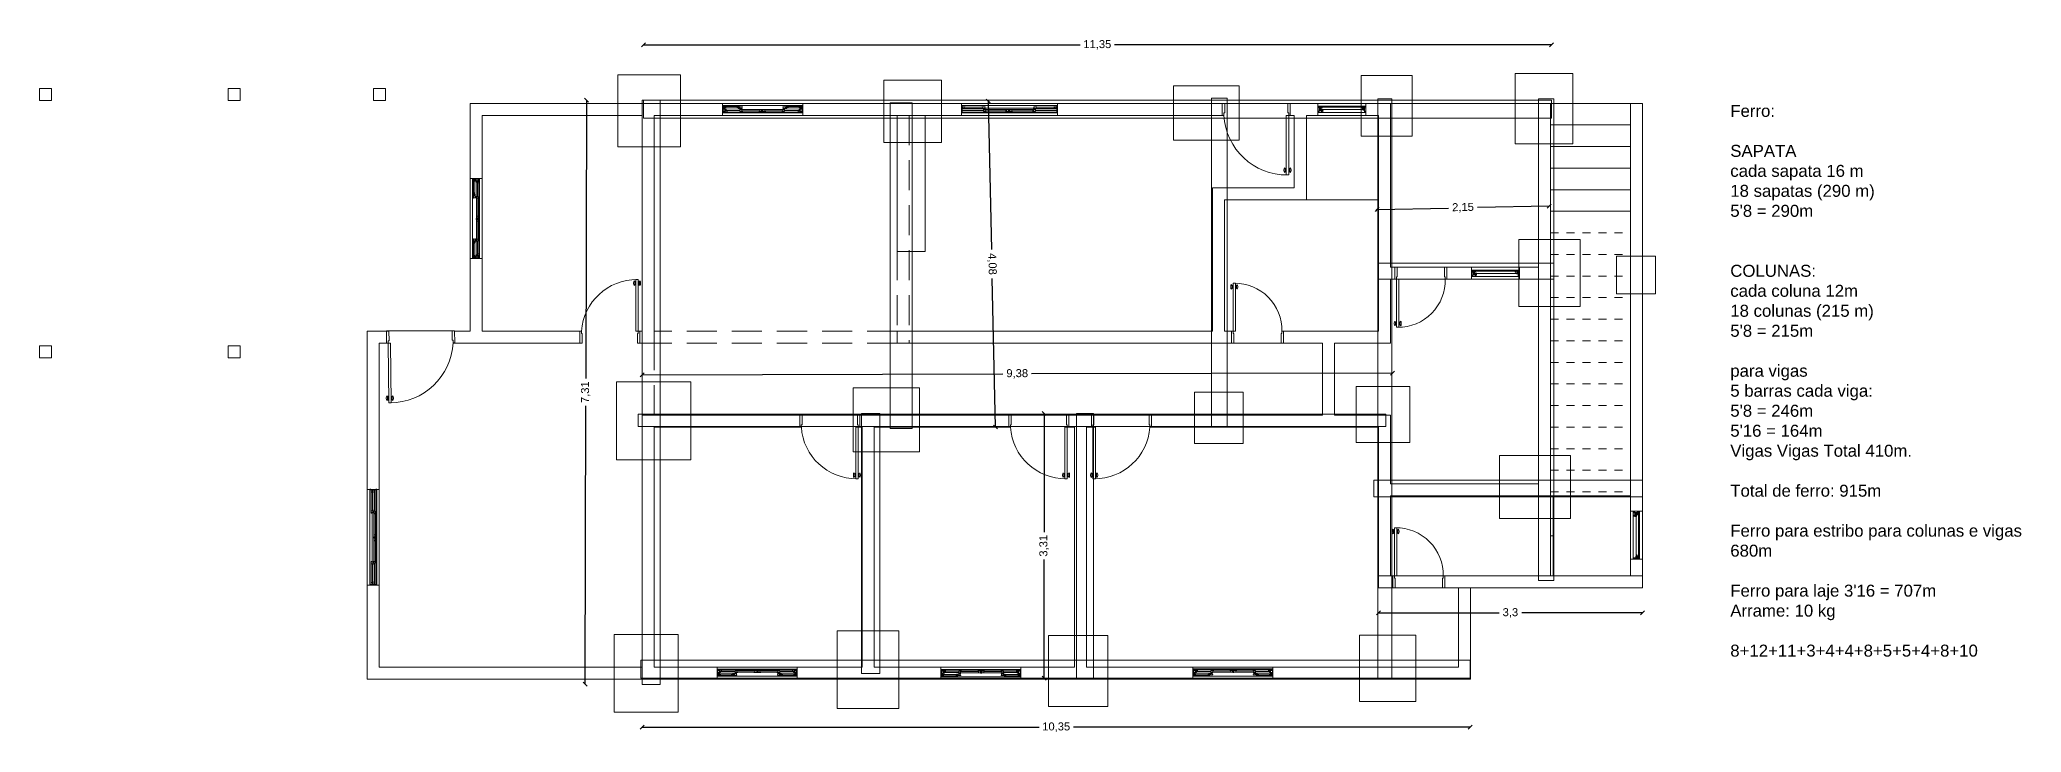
# Model space of a CAD drawing. Header units: metres. Extents: x 1628 to 1845, y 824 to 931.
# Drawn here: x 1753.86 to 1778.62, y 878.54 to 887.21 of the extents above; entities that cross this region are included whole.
import ezdxf

# ---------------------------------------------------------------- set-up
doc = ezdxf.new("R2010")
doc.units = ezdxf.units.M
doc.header["$LTSCALE"] = 0.15
doc.linetypes.add('HIDDEN', pattern=[0.375, 0.25, -0.125])
doc.layers.get('0').update_dxf_attribs({"lineweight": 0, "plot": 0})
doc.layers.get('Defpoints').update_dxf_attribs({"lineweight": 0})
for name, color, linetype, lineweight in [('Alvenaria', 170, 'Continuous', 0), ('Caixilho', 120, 'Continuous', 0), ('esquadrias', 2, 'Continuous', 0), ('Humanização', 108, 'Continuous', 0)]:
    doc.layers.add(name, color=color, linetype=linetype, lineweight=lineweight)
doc.styles.add('Lunardi', font='arial.ttf', dxfattribs={"height": 0.15})
doc.styles.get("Standard").update_dxf_attribs({"font": 'arial.ttf'})
doc.dimstyles.new('Lunardi', dxfattribs={"dimtxt": 0.1, "dimasz": 0.05, "dimexe": 0, "dimexo": 0.05, "dimgap": 0.05, "dimtad": 0, "dimzin": 9, "dimtxsty": 'Standard', "dimblk": 'OBLIQUE', "dimcen": 0, "dimse1": 1, "dimse2": 1, "dimclrd": 1, "dimclre": 1, "dimclrt": 1, "dimadec": 0, "dimazin": 0, "dimtfac": 1, "dimtmove": 1, "dimatfit": 2, "dimldrblk": 'OBLIQUE', "dimfxl": 1, "dimarcsym": 0})

# ---------------------------------------------------------------- blocks, each defined once
blk = doc.blocks.new('porta060a')
at = {"layer": 'Caixilho'}
for p, q in [((0.15, 0.63), (0.12, 0.63)), ((0.12, 0.63), (0.12, 0.63)), ((0.12, 0.63), (0.12, 0.62))]:
    blk.add_line(p, q, dxfattribs=at)
for points in [[(0.12, 0.62), (0, 0.62), (0, 0.65), (0.15, 0.65), (0.15, 0.63)], [(0.12, 0.03), (0, 0.03), (0, 0), (0.15, 0), (0.15, 0.02)], [(0.12, 0.03), (0.12, 0.02), (0.15, 0.02)]]:
    blk.add_lwpolyline(points, dxfattribs=at)
for points in [[(0.15, 0.02), (0.15, 0.05), (0.75, 0.05), (0.75, 0.02)], [(0.679, 0.05), (0.729, 0.05), (0.729, 0.055), (0.679, 0.055)], [(0.679, 0.02), (0.729, 0.02), (0.729, 0.015), (0.679, 0.015)], [(0.71, 0.055), (0.698, 0.055), (0.698, 0.063), (0.71, 0.063)], [(0.71, 0.015), (0.698, 0.015), (0.698, 0.007), (0.71, 0.007)]]:
    blk.add_lwpolyline(points, close=True, dxfattribs=at)
blk.add_arc((0.162, 0.042), 0.588, 359.2687, 91.2108, dxfattribs=at)
blk.add_ellipse((0.704, 0.071), major_axis=(-0.0297, 0), ratio=0.275862, dxfattribs=at)
at = {"layer": 'Caixilho', "extrusion": (0, 0, -1)}
blk.add_ellipse((0.704, -0.001), major_axis=(-0.0297, 0), ratio=0.275862, dxfattribs=at)
blk = doc.blocks.new('porta070a')
at = {"layer": 'Caixilho'}
for p, q in [((0.15, 0.73), (0.12, 0.73)), ((0.12, 0.73), (0.12, 0.73)), ((0.12, 0.73), (0.12, 0.72))]:
    blk.add_line(p, q, dxfattribs=at)
for points in [[(0.12, 0.72), (0, 0.72), (0, 0.75), (0.15, 0.75), (0.15, 0.73)], [(0.12, 0.03), (0, 0.03), (0, 0), (0.15, 0), (0.15, 0.02)], [(0.12, 0.03), (0.12, 0.02), (0.15, 0.02)]]:
    blk.add_lwpolyline(points, dxfattribs=at)
for points in [[(0.15, 0.02), (0.15, 0.05), (0.795, 0.05), (0.795, 0.02)], [(0.726, 0.05), (0.776, 0.05), (0.776, 0.055), (0.726, 0.055)], [(0.726, 0.02), (0.776, 0.02), (0.776, 0.015), (0.726, 0.015)], [(0.757, 0.055), (0.745, 0.055), (0.745, 0.063), (0.757, 0.063)], [(0.757, 0.015), (0.745, 0.015), (0.745, 0.007), (0.757, 0.007)]]:
    blk.add_lwpolyline(points, close=True, dxfattribs=at)
blk.add_arc((0.106, 0.042), 0.689, 359.3762, 86.3751, dxfattribs=at)
blk.add_ellipse((0.751, 0.071), major_axis=(-0.0297, 0), ratio=0.275862, dxfattribs=at)
at = {"layer": 'Caixilho', "extrusion": (0, 0, -1)}
blk.add_ellipse((0.751, -0.001), major_axis=(-0.0297, 0), ratio=0.275862, dxfattribs=at)
blk = doc.blocks.new('JCB4F_CS100')
for p, q in [((0, 90), (1000, 90)), ((1000, 0), (0, 0)), ((7, 82), (29, 82)), ((29, 82), (7, 82)), ((7, 69), (28, 69)), ((46, 62), (225, 62)), ((46, 56), (225, 56)), ((46, 13), (178, 13)), ((57, 82), (943, 82)), ((247, 67), (472, 67)), ((247, 50), (472, 50)), ((783, 62), (954, 62)), ((783, 56), (954, 56)), ((954, 13), (822, 13)), ((971, 82), (993, 82)), ((993, 69), (972, 69))]:
    blk.add_line(p, q)
for points in [[(7, 36), (17, 36), (17, 37), (7, 37), (7, 82), (20, 82), (20, 84), (7, 84), (7, 84), (6, 84), (1, 84), (1, 89), (6, 89), (7, 88), (7, 89), (7, 90), (0, 90), (0, 77), (1, 77), (1, 82), (6, 82), (6, 8), (1, 8), (1, 13), (0, 13), (0, 0), (7, 0), (7, 1), (7, 2), (6, 1), (1, 1), (1, 6), (6, 6), (7, 6), (7, 6), (7, 17), (17, 17), (17, 18), (7, 18)], [(993, 36), (983, 36), (983, 37), (993, 37), (993, 82), (980, 82), (980, 84), (993, 84), (993, 84), (994, 84), (999, 84), (999, 89), (994, 89), (993, 88), (993, 89), (993, 90), (1000, 90), (1000, 77), (999, 77), (999, 82), (994, 82), (994, 8), (999, 8), (999, 13), (1000, 13), (1000, 0), (993, 0), (993, 1), (993, 2), (994, 1), (999, 1), (999, 6), (994, 6), (993, 6), (993, 6), (993, 17), (983, 17), (983, 18), (993, 18)]]:
    blk.add_lwpolyline(points, close=True)
for points in [[(7, 45), (43, 45, 0.357337), (45, 47, 0.099331), (45, 67, 0.357337), (43, 69), (33, 69)], [(35, 69), (33, 69), (33, 85), (35, 85), (35, 84, 0.453094), (37, 83), (54, 85, -0.453094), (57, 82), (57, 72, -0.453094), (54, 69), (37, 71, 0.453094), (35, 70), (35, 69)], [(965, 69), (967, 69), (967, 85), (965, 85), (965, 84, -0.453094), (963, 83), (946, 85, 0.453094), (943, 82), (943, 72, 0.453094), (946, 69), (963, 71, -0.453094), (965, 70), (965, 69)], [(993, 45), (957, 45, -0.357337), (955, 47, -0.099331), (955, 67, -0.357337), (957, 69), (967, 69)]]:
    blk.add_lwpolyline(points, format="xyb")
for points in [[(19, 36), (21, 36), (21, 32), (23, 32), (23, 33), (22, 33), (22, 36), (27, 36), (27, 33), (26, 33), (26, 32), (29, 32), (29, 37), (17, 37), (17, 35), (16, 35), (16, 36), (13, 36), (10, 35, 1), (10, 33), (14, 34), (17, 34), (17, 19), (14, 19), (10, 20, 1), (10, 19), (13, 18), (16, 18), (16, 18), (17, 18), (17, 17), (19, 17)], [(205, 34), (203, 34), (203, 31), (201, 31), (201, 32), (202, 32), (202, 34), (196, 34), (196, 32), (198, 32), (198, 31), (195, 31), (195, 35), (206, 35), (206, 34), (208, 34), (208, 34), (210, 34), (214, 33, -1), (214, 32), (210, 33), (206, 33), (206, 18), (210, 18), (214, 19, -1), (214, 18), (210, 17), (208, 17), (208, 17), (206, 17), (206, 15), (205, 15)], [(236, 44), (236, 43), (234, 43), (234, 42), (240, 42), (240, 43), (239, 43), (239, 44), (244, 44, -0.414214), (248, 41), (246, 41), (246, 41, 0.414214), (244, 43), (241, 43), (241, 17), (244, 17, 0.414214), (246, 19), (246, 19), (248, 19), (248, 19, -0.414214), (244, 15), (206, 15), (206, 17), (218, 17), (218, 34), (206, 34), (206, 35), (240, 35), (240, 40), (233, 41), (233, 42), (227, 43, -0.957391), (227, 44)], [(239, 40, 0.957391), (239, 41), (233, 42, -0.388979), (233, 42), (233, 43, 0.39085), (232, 44), (227, 44, -0.39085), (226, 45), (226, 48, -0.414214), (227, 49), (259, 49), (259, 50), (247, 50), (247, 67), (259, 67), (259, 69), (225, 69), (225, 42, 0.414214), (226, 40), (227, 40), (227, 41), (226, 41), (226, 42), (232, 42), (232, 41), (230, 41), (230, 40)], [(495, 50), (497, 48, 0.668179), (498, 48), (498, 54), (499, 54), (499, 53), (501, 53), (501, 54, -0.668179), (502, 54), (503, 53), (507, 54, -1), (507, 53), (499, 51), (499, 47), (497, 47), (495, 49), (460, 49), (460, 50), (472, 50), (472, 67), (460, 67), (460, 69), (495, 69), (497, 71), (499, 71), (499, 66), (507, 64, -1), (507, 63), (503, 64), (502, 63, -0.668179), (501, 63), (501, 64), (499, 65), (499, 63), (498, 63), (498, 69, 0.668179), (497, 69), (495, 67)], [(509, 69), (509, 66), (508, 66), (508, 67), (507, 67), (507, 68), (508, 68), (508, 69), (502, 69), (502, 68), (504, 68), (504, 67), (501, 67), (501, 71), (510, 71), (512, 69), (547, 69), (547, 67), (535, 67), (535, 50), (547, 50), (547, 49), (512, 49), (510, 47), (501, 47), (501, 50), (504, 50), (504, 49), (502, 49), (502, 48), (508, 48), (508, 49), (507, 49), (507, 50), (508, 50), (508, 52), (509, 52), (509, 48, 0.668179), (510, 48), (512, 50), (512, 67), (510, 69, 0.668179)], [(748, 50), (760, 50), (760, 67), (748, 67), (748, 69), (783, 69), (783, 42, -0.414214), (781, 40), (780, 40), (780, 41), (781, 41), (781, 42), (776, 42), (776, 41), (777, 41), (777, 40), (768, 40, -0.957391), (768, 41), (774, 42, 0.388979), (775, 42), (775, 43, -0.39085), (775, 44), (781, 44, 0.39085), (781, 45), (781, 48, 0.414214), (781, 49), (748, 49)], [(764, 44), (764, 43), (766, 43), (766, 42), (760, 42), (760, 43), (761, 43), (761, 44), (756, 44, 0.414214), (753, 41), (754, 41), (754, 41, -0.414214), (756, 43), (759, 43), (759, 17), (756, 17, -0.414214), (754, 19), (754, 19), (753, 19), (753, 19, 0.414214), (756, 15), (794, 15), (794, 17), (782, 17), (782, 34), (794, 34), (794, 35), (760, 35), (760, 40), (767, 41), (767, 42), (773, 43, 0.957391), (773, 44)], [(795, 34), (797, 34), (797, 31), (799, 31), (799, 32), (798, 32), (798, 34), (804, 34), (804, 32), (802, 32), (802, 31), (805, 31), (805, 35), (794, 35), (794, 34), (792, 34), (792, 34), (790, 34), (786, 33, 1), (786, 32), (790, 33), (794, 33), (794, 18), (790, 18), (786, 19, 1), (786, 18), (790, 17), (792, 17), (792, 17), (794, 17), (794, 15), (795, 15)], [(981, 36), (979, 36), (979, 32), (977, 32), (977, 33), (978, 33), (978, 36), (973, 36), (973, 33), (974, 33), (974, 32), (971, 32), (971, 37), (983, 37), (983, 35), (984, 35), (984, 36), (987, 36), (990, 35, -1), (990, 33), (986, 34), (983, 34), (983, 19), (986, 19), (990, 20, -1), (990, 19), (987, 18), (984, 18), (984, 18), (983, 18), (983, 17), (981, 17)]]:
    blk.add_lwpolyline(points, format="xyb", close=True)
for points in [[(21, 29), (46, 29), (46, 25), (45, 25), (45, 28), (34, 28), (34, 14), (45, 14), (45, 17), (46, 17), (46, 13), (13, 13), (13, 14)], [(13, 14), (23, 14), (23, 28), (21, 28), (21, 29)], [(33, 47), (29, 47), (29, 85), (33, 85), (33, 47)], [(178, 29), (46, 29)], [(211, 14), (201, 14), (201, 28), (203, 28), (203, 29), (178, 29), (178, 25), (179, 25), (179, 28), (190, 28), (190, 14), (179, 14), (179, 17), (178, 17), (178, 13), (211, 13), (211, 14)], [(535, 67), (760, 67)], [(535, 50), (760, 50)], [(789, 14), (799, 14), (799, 28), (797, 28), (797, 29), (822, 29), (822, 25), (821, 25), (821, 28), (810, 28), (810, 14), (821, 14), (821, 17), (822, 17), (822, 13), (789, 13), (789, 14)], [(822, 29), (954, 29)], [(979, 29), (954, 29), (954, 25), (955, 25), (955, 28), (966, 28), (966, 14), (955, 14), (955, 17), (954, 17), (954, 13), (987, 13), (987, 14)], [(967, 47), (971, 47), (971, 85), (967, 85), (967, 47)], [(987, 14), (977, 14), (977, 28), (979, 28), (979, 29)]]:
    blk.add_lwpolyline(points)
blk = doc.blocks.new('JCS4F_CS120')
for p, q in [((0, 90), (1200, 90)), ((1200, 0), (0, 0)), ((7, 82), (1193, 82)), ((7, 62), (274, 62)), ((7, 56), (274, 56)), ((926, 62), (1193, 62)), ((926, 56), (1193, 56))]:
    blk.add_line(p, q)
for points in [[(7, 36), (17, 36), (17, 37), (7, 37), (7, 82), (20, 82), (20, 84), (7, 84), (7, 84), (6, 84), (1, 84), (1, 89), (6, 89), (7, 88), (7, 89), (7, 90), (0, 90), (0, 77), (1, 77), (1, 82), (6, 82), (6, 8), (1, 8), (1, 13), (0, 13), (0, 0), (7, 0), (7, 1), (7, 2), (6, 1), (1, 1), (1, 6), (6, 6), (7, 6), (7, 6), (7, 17), (17, 17), (17, 18), (7, 18)], [(1193, 36), (1183, 36), (1183, 37), (1193, 37), (1193, 82), (1180, 82), (1180, 84), (1193, 84), (1193, 84), (1194, 84), (1199, 84), (1199, 89), (1194, 89), (1193, 88), (1193, 89), (1193, 90), (1200, 90), (1200, 77), (1199, 77), (1199, 82), (1194, 82), (1194, 8), (1199, 8), (1199, 13), (1200, 13), (1200, 0), (1193, 0), (1193, 1), (1193, 2), (1194, 1), (1199, 1), (1199, 6), (1194, 6), (1193, 6), (1193, 6), (1193, 17), (1183, 17), (1183, 18), (1193, 18)]]:
    blk.add_lwpolyline(points, close=True)
for points in [[(13, 18), (16, 18), (16, 18), (17, 18), (17, 17), (46, 17), (46, 18), (44, 18), (44, 21), (43, 21), (43, 18), (35, 18), (35, 36), (43, 36), (43, 33), (44, 33), (44, 36), (46, 36), (46, 37), (17, 37), (17, 35), (16, 35), (16, 36), (13, 36), (10, 35, 1), (10, 33), (14, 34), (19, 34), (19, 36), (34, 36), (34, 18), (19, 18), (19, 19), (14, 19), (10, 20, 1), (10, 19)], [(286, 45), (286, 44), (284, 44), (284, 43), (290, 43), (290, 44), (289, 44), (289, 45), (294, 45, -0.414214), (298, 42), (296, 42), (296, 42, 0.414214), (294, 44), (291, 44), (291, 18), (294, 18, 0.414214), (296, 20), (296, 20), (298, 20), (298, 20, -0.414214), (294, 17), (256, 17), (256, 18), (268, 18), (268, 36), (256, 36), (256, 37), (290, 37), (290, 41), (283, 42), (283, 44), (276, 44, -0.957391), (276, 45)], [(602, 63, 0.662016), (602, 63), (603, 64), (607, 63, 1.000039), (608, 64), (599, 66), (599, 70, 0.414342), (599, 71), (598, 71, 0.198923), (597, 70), (595, 69, -0.198886), (595, 69), (561, 69, 0.414214), (560, 68), (560, 65), (561, 65), (561, 67), (572, 67), (572, 50), (561, 50), (561, 53), (560, 53), (560, 49, 0.414214), (561, 49), (595, 49, -0.198886), (595, 48), (597, 47, 0.198923), (598, 47), (599, 47, 0.414342), (599, 47), (599, 51), (608, 53, 1.000039), (607, 54), (603, 53), (602, 54, 0.662016), (602, 54), (602, 53), (599, 53), (599, 54), (599, 54, 0.414075), (598, 54), (598, 49, -0.668231), (597, 48), (595, 50), (595, 67), (597, 69, -0.668231), (598, 69), (598, 64, 0.414075), (599, 63), (599, 63), (599, 65), (602, 64)], [(891, 67), (891, 65), (890, 65), (890, 69), (890, 69), (926, 69), (926, 42, -0.414214), (924, 40), (923, 40), (923, 41), (924, 41), (924, 42), (919, 42), (919, 41), (920, 41), (920, 40), (911, 40, -0.957391), (911, 41), (917, 42, 0.388979), (918, 42), (918, 43, -0.39085), (918, 44), (924, 44, 0.39085), (924, 45), (924, 48, 0.414214), (924, 49), (890, 49), (890, 53), (891, 53), (891, 50), (903, 50), (903, 67)], [(914, 45), (914, 44), (916, 44), (916, 43), (910, 43), (910, 44), (911, 44), (911, 45), (906, 45, 0.414214), (902, 42), (904, 42), (904, 42, -0.414214), (906, 44), (909, 44), (909, 18), (906, 18, -0.414214), (904, 20), (904, 20), (902, 20), (902, 20, 0.414214), (906, 17), (944, 17), (944, 18), (932, 18), (932, 36), (944, 36), (944, 37), (910, 37), (910, 41), (917, 42), (917, 44), (923, 44, 0.957391), (923, 45)], [(1187, 18), (1184, 18), (1184, 18), (1183, 18), (1183, 17), (1154, 17), (1154, 18), (1156, 18), (1156, 21), (1157, 21), (1157, 18), (1165, 18), (1165, 36), (1157, 36), (1157, 33), (1156, 33), (1156, 36), (1154, 36), (1154, 37), (1183, 37), (1183, 35), (1184, 35), (1184, 36), (1187, 36), (1190, 35, -1), (1190, 33), (1186, 34), (1181, 34), (1181, 36), (1166, 36), (1166, 18), (1181, 18), (1181, 19), (1186, 19), (1190, 20, -1), (1190, 19)]]:
    blk.add_lwpolyline(points, format="xyb", close=True)
for points in [[(44, 36), (268, 36)], [(268, 18), (44, 18)], [(291, 31), (909, 31)], [(560, 67), (311, 67)], [(560, 50), (311, 50)], [(892, 67), (648, 67)], [(892, 50), (648, 50)], [(1156, 36), (932, 36)], [(932, 18), (1156, 18)]]:
    blk.add_lwpolyline(points)
blk.add_lwpolyline([(274, 67), (274, 42), (274, 42, 0.414214), (276, 40), (276, 40), (277, 40), (277, 40, 0.29569), (277, 41), (277, 41), (277, 41), (276, 41), (276, 42), (282, 42), (282, 41), (280, 41), (280, 41), (280, 41, 0.414214), (281, 40), (281, 40), (289, 40), (289, 40, 0.84382), (289, 41), (289, 41), (283, 42), (283, 42, -0.388156), (283, 42), (283, 42), (283, 43), (283, 43, 0.39164), (282, 44), (282, 44), (276, 44), (276, 44, -0.39164), (275, 45), (275, 45), (275, 48, -0.414214), (276, 49), (310, 49), (310, 49, 0.407557), (311, 49), (311, 49), (311, 53), (309, 53), (309, 50), (299, 50), (299, 67), (309, 67), (309, 65), (311, 65), (311, 68), (311, 68, 0.414214), (310, 69), (310, 69), (276, 69), (276, 69, 0.414214), (274, 67)], format="xyb")
at = {"linetype": 'Continuous', "flags": 128}
blk.add_lwpolyline([(613, 50), (613, 67), (611, 69, 0.668182), (610, 69), (610, 66), (608, 66), (608, 67), (608, 67, -0.414214), (607, 68), (607, 68), (608, 68), (608, 69), (603, 69), (603, 68), (604, 68), (604, 68, -0.414214), (604, 67, 0.000022), (602, 67, -0.414266), (602, 68), (602, 70, -0.41423), (602, 71), (610, 71, -0.198925), (611, 70), (612, 69, 0.19891), (613, 69), (647, 69, -0.414229), (648, 68), (648, 65), (646, 65), (646, 67), (636, 67), (636, 50), (646, 50), (646, 53), (648, 53), (648, 49, -0.414214), (647, 49), (613, 49, 0.198953), (612, 48, -0.000079), (611, 47, -0.198864), (610, 47), (602, 47, -0.414214), (602, 47), (602, 50, -0.414214), (602, 50), (604, 50, -0.414229), (604, 50), (604, 49), (603, 49), (603, 48), (608, 48), (608, 49), (607, 49), (607, 50, -0.414214), (608, 50), (608, 50), (608, 52), (610, 52), (610, 48, 0.668231), (611, 48)], format="xyb", close=True, dxfattribs=at)
blk = doc.blocks.new('porta080a')
at = {"layer": 'Caixilho'}
for p, q in [((0.15, 0.83), (0.12, 0.83)), ((0.12, 0.83), (0.12, 0.83)), ((0.12, 0.83), (0.12, 0.82))]:
    blk.add_line(p, q, dxfattribs=at)
for points in [[(0.12, 0.82), (0, 0.82), (0, 0.85), (0.15, 0.85), (0.15, 0.83)], [(0.12, 0.03), (0, 0.03), (0, 0), (0.15, 0), (0.15, 0.02)], [(0.12, 0.03), (0.12, 0.02), (0.15, 0.02)]]:
    blk.add_lwpolyline(points, dxfattribs=at)
for points in [[(0.15, 0.02), (0.15, 0.05), (0.895, 0.05), (0.895, 0.02)], [(0.812, 0.05), (0.862, 0.05), (0.862, 0.055), (0.812, 0.055)], [(0.812, 0.02), (0.862, 0.02), (0.862, 0.015), (0.812, 0.015)], [(0.843, 0.055), (0.831, 0.055), (0.831, 0.063), (0.843, 0.063)], [(0.843, 0.015), (0.831, 0.015), (0.831, 0.007), (0.843, 0.007)]]:
    blk.add_lwpolyline(points, close=True, dxfattribs=at)
blk.add_arc((0.107, 0.042), 0.789, 359.4551, 86.8474, dxfattribs=at)
blk.add_ellipse((0.837, 0.071), major_axis=(-0.0297, 0), ratio=0.275862, dxfattribs=at)
at = {"layer": 'Caixilho', "extrusion": (0, 0, -1)}
blk.add_ellipse((0.837, -0.001), major_axis=(-0.0297, 0), ratio=0.275862, dxfattribs=at)
blk = doc.blocks.new('JMA_CL060')
for p, q in [((0, 0), (0, 600)), ((13, 600), (67, 600)), ((39, 66), (39, 557)), ((39, 523), (39, 523)), ((69, 27), (69, 571)), ((80, 0), (80, 600)), ((0, 0), (80, 0)), ((37, 63), (37, 64)), ((37, 63), (37, 64)), ((44, 27), (63, 27)), ((65, 17), (65, 26))]:
    blk.add_line(p, q)
blk.add_lwpolyline([(37, 562), (37, 562), (37, 564), (36, 564), (36, 563), (33, 563), (33, 569), (36, 569), (36, 567), (37, 567), (37, 570), (33, 570), (33, 583), (37, 583), (37, 579), (39, 579), (39, 580), (38, 580), (38, 583), (43, 583), (43, 580), (42, 580), (42, 579), (45, 579), (45, 583), (72, 583), (72, 570, 1.974147), (74, 569), (74, 593), (74, 594), (74, 594), (74, 599), (79, 599), (79, 594), (78, 594), (79, 593), (80, 593), (80, 600), (67, 600), (67, 599), (72, 599), (72, 584), (59, 584, -0.469413), (58, 585, 0.206251), (57, 588, 0.239932), (57, 588), (56, 588, 0.654961), (55, 587, -0.12117), (56, 586), (56, 586, -0.115143), (56, 586), (56, 586, -0.265542), (54, 584), (54, 584, -0.115143), (53, 584), (53, 584, -0.265542), (52, 586), (52, 586, -0.115143), (52, 586), (52, 586, -0.12117), (53, 587, 0.654961), (52, 588), (51, 588, 0.239932), (51, 588, 0.206251), (50, 585, -0.469413), (49, 584), (22, 584, -0.469413), (21, 585, 0.206251), (20, 588, 0.239932), (20, 588), (19, 588, 0.654961), (19, 587, -0.12117), (19, 586), (19, 586, -0.115143), (19, 586), (19, 586, -0.265542), (18, 584), (18, 584, -0.115143), (17, 584), (17, 584, -0.265542), (15, 586), (15, 586, -0.115143), (15, 586), (15, 586, -0.12117), (16, 587, 0.654961), (15, 588), (15, 588, 0.239932), (14, 588, 0.206251), (13, 585, -0.469413), (12, 584), (8, 584), (8, 599), (13, 599), (13, 600), (0, 600), (0, 593), (1, 593), (2, 594), (1, 594), (1, 599), (6, 599), (6, 594), (6, 594), (6, 593), (6, 583), (32, 583), (32, 562), (32, 562)], format="xyb")
for points in [[(60, 545), (68, 545), (68, 571), (68, 571), (68, 571), (44, 571, 0.414214), (39, 566), (39, 557), (40, 557), (40, 545), (48, 545), (48, 546), (42, 546), (42, 557), (66, 557), (66, 546), (60, 546), (60, 545)], [(36, 36), (36, 35), (37, 35), (37, 38), (30, 38), (30, 17), (6, 17), (6, 7), (6, 6), (6, 6), (6, 1), (1, 1), (1, 6), (2, 6), (1, 7), (0, 7), (0, 0), (13, 0), (13, 1), (8, 1), (8, 16), (12, 16, -0.469413), (13, 15, 0.206251), (14, 12, 0.239932), (15, 12), (15, 12, 0.654961), (16, 13, -0.12117), (15, 14), (15, 14, -0.115143), (15, 14), (15, 14, -0.265542), (17, 16), (17, 16, -0.115143), (18, 16), (18, 16, -0.265542), (19, 14), (19, 14, -0.115143), (19, 14), (19, 14, -0.12117), (19, 13, 0.654961), (19, 12), (20, 12, 0.239932), (20, 12, 0.206251), (21, 15, -0.469413), (22, 16), (49, 16, -0.469413), (50, 15, 0.206251), (51, 12, 0.239932), (51, 12), (52, 12, 0.654961), (53, 13, -0.12117), (52, 14), (52, 14, -0.115143), (52, 14), (52, 14, -0.265542), (53, 16), (53, 16, -0.115143), (54, 16), (54, 16, -0.265542), (56, 14), (56, 14, -0.115143), (56, 14), (56, 14, -0.12117), (55, 13, 0.654961), (56, 12), (57, 12, 0.239932), (57, 12, 0.206251), (58, 15, -0.469413), (59, 16), (64, 16), (64, 6), (72, 6), (72, 1), (67, 1), (67, 0), (80, 0), (80, 7), (79, 7), (78, 6), (79, 6), (79, 1), (74, 1), (74, 6), (74, 6), (74, 7), (65, 7), (65, 17), (31, 17), (31, 30), (37, 30), (37, 32), (36, 32), (36, 31), (31, 31), (31, 36)], [(40, 41), (40, 53), (40, 65, 0.414214), (39, 66), (33, 66, 0.414214), (32, 65), (32, 64), (37, 64), (37, 44), (32, 44), (32, 42, 0.414214), (33, 41), (39, 41)]]:
    blk.add_lwpolyline(points, format="xyb", close=True)
for points in [[(68, 571), (69, 571)], [(21, 46), (5, 46), (5, 61), (21, 61)], [(32, 45), (28, 45), (28, 36), (30, 35), (30, 30), (27, 27), (22, 27), (21, 45), (21, 63), (32, 63)], [(32, 63), (32, 44), (32, 44), (32, 63), (32, 63), (37, 63), (37, 44), (32, 44)], [(39, 41), (39, 27), (42, 27), (42, 28), (40, 28), (40, 30), (66, 30), (66, 28), (64, 28), (64, 27), (68, 27), (68, 53), (60, 53), (60, 53), (60, 52), (66, 52), (66, 41), (42, 41), (42, 52), (48, 52), (48, 53), (40, 53)]]:
    blk.add_lwpolyline(points)
blk.add_lwpolyline([(42, 28), (42, 27), (39, 27), (39, 26), (68, 26), (68, 13), (66, 13), (66, 12), (69, 12), (69, 27), (64, 27), (64, 28), (66, 28), (66, 29), (63, 29), (63, 27), (44, 27), (44, 29), (41, 29), (41, 28)], close=True)
blk = doc.blocks.new('_Oblique')
at = {"color": 0, "linetype": 'ByBlock', "lineweight": -2}
blk.add_line((-0.5, -0.5), (0.5, 0.5), dxfattribs=at)
blk = doc.blocks.new('*D182')
at = {"layer": 'Defpoints', "color": 0, "ltscale": 10}
for p in [(1761.402, 886.449), (1760.674, 879.143), (1761.386, 879.142)]:
    blk.add_point(p, dxfattribs=at)
at = {"layer": 'esquadrias', "color": 1, "lineweight": -2, "ltscale": 10}
for p, q in [((1760.69, 886.451), (1760.682, 882.967)), ((1760.674, 879.143), (1760.682, 882.627))]:
    blk.add_line(p, q, dxfattribs=at)
at = {"layer": 'esquadrias', "color": 1, "lineweight": -2, "ltscale": 10, "xscale": 0.05, "yscale": 0.05, "zscale": 0.05}
for p, rotation in [((1760.69, 886.451), 89.8739785118702), ((1760.674, 879.143), 269.8739785118702)]:
    blk.add_blockref('_Oblique', p, dxfattribs=dict(at, rotation=rotation))
at = {"layer": 'esquadrias', "color": 1, "ltscale": 10, "insert": (1760.682, 882.797), "char_height": 0.1, "attachment_point": 5, "rotation": 89.874}
blk.add_mtext('7,31', dxfattribs=at)
blk = doc.blocks.new('*D183')
at = {"layer": 'Defpoints', "color": 0, "ltscale": 10}
for p in [(1761.387, 879.359), (1771.736, 879.359), (1771.736, 878.607)]:
    blk.add_point(p, dxfattribs=at)
at = {"layer": 'esquadrias', "color": 1, "lineweight": -2, "ltscale": 10}
for p, q in [((1761.387, 878.607), (1766.347, 878.607)), ((1771.736, 878.607), (1766.776, 878.607))]:
    blk.add_line(p, q, dxfattribs=at)
at = {"layer": 'esquadrias', "color": 1, "lineweight": -2, "ltscale": 10, "xscale": 0.05, "yscale": 0.05, "zscale": 0.05, "rotation": 180}
blk.add_blockref('_Oblique', (1761.387, 878.607), dxfattribs=at)
at = {"layer": 'esquadrias', "color": 1, "lineweight": -2, "ltscale": 10, "xscale": 0.05, "yscale": 0.05, "zscale": 0.05}
blk.add_blockref('_Oblique', (1771.736, 878.607), dxfattribs=at)
at = {"layer": 'esquadrias', "color": 1, "ltscale": 10, "insert": (1766.561, 878.607), "char_height": 0.1, "attachment_point": 5}
blk.add_mtext('10,35', dxfattribs=at)
blk = doc.blocks.new('*D184')
at = {"layer": 'Defpoints', "color": 0, "ltscale": 10}
for p in [(1766.41, 882.53), (1766.813, 882.53), (1766.813, 879.222)]:
    blk.add_point(p, dxfattribs=at)
at = {"layer": 'esquadrias', "color": 1, "lineweight": -2, "ltscale": 10}
for p, q in [((1766.41, 882.53), (1766.41, 881.047)), ((1766.41, 879.222), (1766.41, 880.706))]:
    blk.add_line(p, q, dxfattribs=at)
at = {"layer": 'esquadrias', "color": 1, "lineweight": -2, "ltscale": 10, "xscale": 0.05, "yscale": 0.05, "zscale": 0.05}
for p, rotation in [((1766.41, 882.53), 90), ((1766.41, 879.222), 270)]:
    blk.add_blockref('_Oblique', p, dxfattribs=dict(at, rotation=rotation))
at = {"layer": 'esquadrias', "color": 1, "ltscale": 10, "insert": (1766.41, 880.876), "char_height": 0.1, "attachment_point": 5, "rotation": 90}
blk.add_mtext('3,31', dxfattribs=at)
blk = doc.blocks.new('*D185')
at = {"layer": 'Defpoints', "color": 0, "ltscale": 10}
for p in [(1770.587, 880.351), (1773.887, 880.351), (1773.887, 880.036)]:
    blk.add_point(p, dxfattribs=at)
at = {"layer": 'esquadrias', "color": 1, "lineweight": -2, "ltscale": 10}
for p, q in [((1770.587, 880.036), (1772.096, 880.036)), ((1773.887, 880.036), (1772.378, 880.036))]:
    blk.add_line(p, q, dxfattribs=at)
at = {"layer": 'esquadrias', "color": 1, "lineweight": -2, "ltscale": 10, "xscale": 0.05, "yscale": 0.05, "zscale": 0.05, "rotation": 180}
blk.add_blockref('_Oblique', (1770.587, 880.036), dxfattribs=at)
at = {"layer": 'esquadrias', "color": 1, "lineweight": -2, "ltscale": 10, "xscale": 0.05, "yscale": 0.05, "zscale": 0.05}
blk.add_blockref('_Oblique', (1773.887, 880.036), dxfattribs=at)
at = {"layer": 'esquadrias', "color": 1, "ltscale": 10, "insert": (1772.237, 880.036), "char_height": 0.1, "attachment_point": 5}
blk.add_mtext('3,3', dxfattribs=at)
blk = doc.blocks.new('*D186')
at = {"layer": 'Defpoints', "color": 0, "ltscale": 10}
for p in [(1772.72, 885.124), (1770.587, 884.21), (1772.737, 884.25)]:
    blk.add_point(p, dxfattribs=at)
at = {"layer": 'esquadrias', "color": 1, "lineweight": -2, "ltscale": 10}
for p, q in [((1772.72, 885.124), (1771.826, 885.107)), ((1770.57, 885.084), (1771.464, 885.1))]:
    blk.add_line(p, q, dxfattribs=at)
at = {"layer": 'esquadrias', "color": 1, "lineweight": -2, "ltscale": 10, "xscale": 0.05, "yscale": 0.05, "zscale": 0.05}
for p, rotation in [((1770.57, 885.084), 181.0658450275668), ((1772.72, 885.124), 1.065845027566738)]:
    blk.add_blockref('_Oblique', p, dxfattribs=dict(at, rotation=rotation))
at = {"layer": 'esquadrias', "color": 1, "ltscale": 10, "insert": (1771.645, 885.104), "char_height": 0.1, "attachment_point": 5, "rotation": 1.0658}
blk.add_mtext('2,15', dxfattribs=at)
blk = doc.blocks.new('*D187')
at = {"layer": 'Defpoints', "color": 0, "ltscale": 10}
for p in [(1772.749, 887.142), (1761.402, 886.41), (1772.749, 886.41)]:
    blk.add_point(p, dxfattribs=at)
at = {"layer": 'esquadrias', "color": 1, "lineweight": -2, "ltscale": 10}
for p, q in [((1761.402, 887.142), (1766.861, 887.142)), ((1772.749, 887.142), (1767.29, 887.142))]:
    blk.add_line(p, q, dxfattribs=at)
at = {"layer": 'esquadrias', "color": 1, "lineweight": -2, "ltscale": 10, "xscale": 0.05, "yscale": 0.05, "zscale": 0.05, "rotation": 180}
blk.add_blockref('_Oblique', (1761.402, 887.142), dxfattribs=at)
at = {"layer": 'esquadrias', "color": 1, "lineweight": -2, "ltscale": 10, "xscale": 0.05, "yscale": 0.05, "zscale": 0.05}
blk.add_blockref('_Oblique', (1772.749, 887.142), dxfattribs=at)
at = {"layer": 'esquadrias', "color": 1, "ltscale": 10, "insert": (1767.075, 887.142), "char_height": 0.1, "attachment_point": 5}
blk.add_mtext('11,35', dxfattribs=at)
blk = doc.blocks.new('*D188')
at = {"layer": 'Defpoints', "color": 0, "ltscale": 10}
for p in [(1770.762, 883.036), (1761.387, 882.51), (1770.763, 882.53)]:
    blk.add_point(p, dxfattribs=at)
at = {"layer": 'esquadrias', "color": 1, "lineweight": -2, "ltscale": 10}
for p, q in [((1761.386, 883.016), (1765.894, 883.026)), ((1770.762, 883.036), (1766.254, 883.027))]:
    blk.add_line(p, q, dxfattribs=at)
at = {"layer": 'esquadrias', "color": 1, "lineweight": -2, "ltscale": 10, "xscale": 0.05, "yscale": 0.05, "zscale": 0.05}
for p, rotation in [((1761.386, 883.016), 180.1260250076027), ((1770.762, 883.036), 0.1260250076026956)]:
    blk.add_blockref('_Oblique', p, dxfattribs=dict(at, rotation=rotation))
at = {"layer": 'esquadrias', "color": 1, "ltscale": 10, "insert": (1766.074, 883.026), "char_height": 0.1, "attachment_point": 5, "rotation": 0.126}
blk.add_mtext('9,38', dxfattribs=at)
blk = doc.blocks.new('*D189')
at = {"layer": 'Defpoints', "color": 0, "ltscale": 10}
for p in [(1764.761, 886.417), (1765.71, 886.439), (1764.854, 882.341)]:
    blk.add_point(p, dxfattribs=at)
at = {"layer": 'esquadrias', "color": 1, "lineweight": -2, "ltscale": 10}
for p, q in [((1765.71, 886.439), (1765.753, 884.583)), ((1765.804, 882.362), (1765.761, 884.219))]:
    blk.add_line(p, q, dxfattribs=at)
at = {"layer": 'esquadrias', "color": 1, "lineweight": -2, "ltscale": 10, "xscale": 0.05, "yscale": 0.05, "zscale": 0.05}
for p, rotation in [((1765.71, 886.439), 91.30973535978235), ((1765.804, 882.362), 271.3097353597823)]:
    blk.add_blockref('_Oblique', p, dxfattribs=dict(at, rotation=rotation))
at = {"layer": 'esquadrias', "color": 1, "ltscale": 10, "insert": (1765.757, 884.401), "char_height": 0.1, "attachment_point": 5, "rotation": 271.3097}
blk.add_mtext('4,08', dxfattribs=at)

msp = doc.modelspace()

# ---------------------------------------------------------------- linework, layer by layer
at = {"layer": 'Alvenaria'}
for p, q in [((1768.637, 886.41), (1759.238, 886.41)), ((1759.238, 886.41), (1759.238, 883.56)), ((1770.737, 886.41), (1769.487, 886.41)), ((1770.737, 884.36), (1770.737, 886.41)), ((1772.587, 884.36), (1772.587, 886.41)), ((1772.737, 886.41), (1772.587, 886.41)), ((1772.737, 881.501), (1772.737, 886.41)), ((1772.737, 886.41), (1773.887, 886.41)), ((1773.737, 886.41), (1773.737, 880.501)), ((1773.887, 886.41), (1773.887, 880.351)), ((1761.387, 886.26), (1759.388, 886.26)), ((1759.388, 886.26), (1759.388, 883.56)), ((1761.387, 886.26), (1761.387, 883.56)), ((1768.637, 886.26), (1761.537, 886.26)), ((1761.537, 886.26), (1761.537, 883.41)), ((1769.537, 886.26), (1769.487, 886.26)), ((1769.537, 885.355), (1769.537, 886.26)), ((1770.587, 886.26), (1769.687, 886.26)), ((1769.687, 885.205), (1769.687, 886.26)), ((1770.587, 883.56), (1770.587, 886.26)), ((1772.737, 886.14), (1773.737, 886.14)), ((1772.737, 885.87), (1773.737, 885.87)), ((1768.514, 885.355), (1768.514, 883.56)), ((1772.737, 885.6), (1773.156, 885.6)), ((1773.156, 885.6), (1773.737, 885.6)), ((1768.664, 885.205), (1768.664, 883.56)), ((1769.687, 885.205), (1768.664, 885.205)), ((1769.687, 885.205), (1770.587, 885.205)), ((1772.737, 885.33), (1773.172, 885.33)), ((1773.172, 885.33), (1773.737, 885.33)), ((1772.737, 885.06), (1773.737, 885.06)), ((1770.824, 884.36), (1770.737, 884.36)), ((1770.737, 883.41), (1770.737, 884.21)), ((1770.844, 884.21), (1770.737, 884.21)), ((1772.587, 884.36), (1771.414, 884.36)), ((1772.587, 884.21), (1771.424, 884.21)), ((1772.587, 884.21), (1772.587, 881.651)), ((1757.951, 883.56), (1757.951, 879.209)), ((1758.101, 883.41), (1758.101, 879.359)), ((1759.388, 883.56), (1760.629, 883.56)), ((1759.388, 883.41), (1760.639, 883.41)), ((1761.309, 883.56), (1761.387, 883.56)), ((1761.329, 883.41), (1761.537, 883.41)), ((1764.572, 883.56), (1764.572, 883.41)), ((1764.572, 883.41), (1768.782, 883.41)), ((1768.664, 883.56), (1768.802, 883.56)), ((1769.372, 883.41), (1769.887, 883.41)), ((1769.382, 883.56), (1770.587, 883.56)), ((1769.887, 882.51), (1769.887, 883.41)), ((1770.037, 883.41), (1770.737, 883.41)), ((1770.037, 882.51), (1770.037, 883.41)), ((1761.387, 882.51), (1763.356, 882.51)), ((1761.387, 882.51), (1761.387, 879.359)), ((1764.106, 882.51), (1765.969, 882.51)), ((1766.719, 882.51), (1767.001, 882.51)), ((1767.751, 882.51), (1769.887, 882.51)), ((1770.037, 882.51), (1770.737, 882.51)), ((1770.737, 881.651), (1770.737, 882.51)), ((1761.537, 882.36), (1763.356, 882.36)), ((1761.537, 882.36), (1761.537, 879.359)), ((1764.106, 882.36), (1764.137, 882.36)), ((1764.137, 882.36), (1764.137, 879.359)), ((1764.287, 882.36), (1765.969, 882.36)), ((1764.287, 882.36), (1764.287, 879.359)), ((1766.719, 882.36), (1766.79, 882.36)), ((1766.79, 879.359), (1766.79, 882.36)), ((1766.94, 882.36), (1767.001, 882.36)), ((1766.94, 879.359), (1766.94, 882.36)), ((1767.751, 882.36), (1770.587, 882.36)), ((1770.587, 880.351), (1770.587, 882.36)), ((1770.737, 881.651), (1772.587, 881.651)), ((1770.737, 880.501), (1770.737, 881.501)), ((1770.737, 881.501), (1773.737, 881.501)), ((1770.817, 880.501), (1770.737, 880.501)), ((1773.737, 880.501), (1771.397, 880.501)), ((1771.387, 880.351), (1770.587, 880.351)), ((1771.587, 880.351), (1771.387, 880.351)), ((1773.887, 880.351), (1771.737, 880.351)), ((1757.951, 879.209), (1770.737, 879.209)), ((1758.101, 879.359), (1761.387, 879.359)), ((1761.537, 879.359), (1764.137, 879.359)), ((1764.287, 879.359), (1766.79, 879.359)), ((1766.94, 879.359), (1771.587, 879.359))]:
    msp.add_line(p, q, dxfattribs=at)
at = {"layer": 'Alvenaria', "ltscale": 10}
for p, q in [((1769.487, 886.41), (1768.637, 886.41)), ((1769.487, 886.41), (1768.637, 886.41)), ((1768.637, 886.41), (1768.637, 886.26)), ((1769.487, 886.26), (1769.487, 886.41)), ((1772.587, 886.41), (1770.737, 886.41)), ((1771.444, 884.36), (1770.78, 884.36)), ((1771.444, 884.36), (1770.794, 884.36)), ((1770.794, 884.36), (1770.794, 884.21)), ((1771.444, 884.21), (1771.444, 884.36)), ((1758.193, 883.56), (1757.951, 883.56)), ((1758.101, 883.41), (1758.194, 883.41)), ((1759.043, 883.566), (1758.192, 883.566)), ((1759.388, 883.41), (1759.023, 883.41)), ((1759.238, 883.56), (1759.043, 883.56)), ((1768.514, 883.56), (1764.572, 883.56)), ((1768.752, 883.56), (1768.752, 883.41)), ((1769.402, 883.41), (1768.752, 883.41)), ((1768.752, 883.41), (1769.402, 883.41)), ((1769.402, 883.41), (1769.402, 883.56)), ((1764.106, 882.51), (1763.356, 882.51)), ((1765.969, 882.51), (1766.719, 882.51)), ((1767.751, 882.51), (1767.001, 882.51)), ((1772.737, 881.001), (1772.772, 881.001)), ((1770.767, 880.501), (1770.767, 880.351)), ((1771.417, 880.501), (1771.417, 880.351)), ((1771.587, 879.359), (1771.587, 880.351)), ((1771.737, 879.209), (1771.737, 880.351)), ((1770.737, 879.209), (1771.737, 879.209))]:
    msp.add_line(p, q, dxfattribs=at)
at = {"layer": 'Alvenaria', "color": 5, "linetype": 'HIDDEN', "ltscale": 10}
for p, q in [((1764.572, 886.26), (1764.572, 883.41)), ((1764.722, 886.26), (1764.722, 883.41)), ((1761.387, 882.51), (1761.387, 883.41)), ((1764.572, 883.56), (1761.537, 883.56)), ((1764.572, 883.41), (1761.537, 883.41)), ((1761.537, 882.51), (1761.537, 883.41))]:
    msp.add_line(p, q, dxfattribs=at)
at = {"layer": 'Alvenaria', "linetype": 'HIDDEN', "ltscale": 0.3}
for p, q in [((1772.737, 884.79), (1773.737, 884.79)), ((1772.737, 884.52), (1773.737, 884.52)), ((1772.737, 884.25), (1773.737, 884.25)), ((1772.737, 883.98), (1773.737, 883.98)), ((1772.737, 883.71), (1773.737, 883.71)), ((1772.737, 883.44), (1773.737, 883.44)), ((1772.737, 883.17), (1773.737, 883.17)), ((1772.737, 882.9), (1773.737, 882.9)), ((1772.737, 882.63), (1773.737, 882.63)), ((1772.737, 882.36), (1773.737, 882.36)), ((1772.737, 882.09), (1773.737, 882.09)), ((1772.737, 881.82), (1773.737, 881.82)), ((1772.737, 881.55), (1773.737, 881.55))]:
    msp.add_line(p, q, dxfattribs=at)
at = {"layer": 'Alvenaria', "ltscale": 10}
for points in [[(1754.007, 886.595), (1753.857, 886.595), (1753.857, 886.445), (1754.007, 886.445)], [(1756.365, 886.595), (1756.215, 886.595), (1756.215, 886.445), (1756.365, 886.445)], [(1758.18, 886.595), (1758.03, 886.595), (1758.03, 886.445), (1758.18, 886.445)], [(1754.007, 883.225), (1753.857, 883.225), (1753.857, 883.375), (1754.007, 883.375)], [(1756.365, 883.225), (1756.215, 883.225), (1756.215, 883.375), (1756.365, 883.375)], [(1772.737, 881.501), (1772.772, 881.501), (1772.772, 880.501), (1772.737, 880.501)]]:
    msp.add_lwpolyline(points, close=True, dxfattribs=at)
at = {"layer": 'Alvenaria'}
for points in [[(1762.393, 886.41), (1762.393, 886.26)], [(1763.393, 886.26), (1763.393, 886.41)], [(1765.376, 886.41), (1765.376, 886.26)], [(1766.576, 886.26), (1766.576, 886.41)], [(1768.637, 886.41), (1768.637, 886.26)], [(1769.487, 886.26), (1769.487, 886.41)], [(1769.83, 886.41), (1769.83, 886.26)], [(1770.43, 886.26), (1770.43, 886.41)], [(1759.388, 885.471), (1759.238, 885.471)], [(1768.514, 885.355), (1769.537, 885.355)], [(1759.238, 884.471), (1759.388, 884.471)], [(1771.749, 884.36), (1771.749, 884.21)], [(1772.349, 884.21), (1772.349, 884.36)], [(1763.356, 882.51), (1763.356, 882.36)], [(1764.106, 882.36), (1764.106, 882.51)], [(1765.969, 882.51), (1765.969, 882.36)], [(1766.719, 882.36), (1766.719, 882.51)], [(1767.001, 882.51), (1767.001, 882.36)], [(1767.751, 882.36), (1767.751, 882.51)], [(1758.101, 881.582), (1757.951, 881.582)], [(1773.887, 881.307), (1773.737, 881.307)], [(1773.737, 880.707), (1773.887, 880.707)], [(1757.951, 880.382), (1758.101, 880.382)], [(1762.323, 879.359), (1762.323, 879.209)], [(1763.323, 879.209), (1763.323, 879.359)], [(1765.12, 879.359), (1765.12, 879.209)], [(1766.12, 879.209), (1766.12, 879.359)], [(1768.27, 879.359), (1768.27, 879.209)], [(1769.27, 879.209), (1769.27, 879.359)]]:
    msp.add_lwpolyline(points, dxfattribs=at)
at = {"layer": 'esquadrias', "ltscale": 10}
for points in [[(1761.081, 886.766), (1761.865, 886.766), (1761.865, 885.867), (1761.081, 885.867)], [(1764.409, 886.702), (1765.129, 886.702), (1765.129, 885.919), (1764.409, 885.919)], [(1768.026, 886.631), (1768.847, 886.631), (1768.847, 885.949), (1768.026, 885.949)], [(1771.01, 886.758), (1770.372, 886.758), (1770.372, 885.999), (1771.01, 885.999)], [(1773.016, 886.785), (1772.296, 886.785), (1772.296, 885.902), (1773.016, 885.902)], [(1761.386, 886.449), (1761.611, 886.449), (1761.611, 879.142), (1761.386, 879.142)], [(1761.402, 886.449), (1772.749, 886.449), (1772.749, 886.224), (1761.402, 886.224)], [(1764.761, 886.417), (1764.488, 886.417), (1764.488, 882.341), (1764.761, 882.341)], [(1768.501, 886.473), (1768.699, 886.473), (1768.699, 882.367), (1768.501, 882.367)], [(1770.756, 879.215), (1770.579, 879.215), (1770.579, 886.465), (1770.756, 886.465)], [(1772.781, 886.465), (1772.588, 886.465), (1772.588, 880.443), (1772.781, 880.443)], [(1772.342, 884.708), (1773.111, 884.708), (1773.111, 883.868), (1772.342, 883.868)], [(1772.781, 884.41), (1770.587, 884.41), (1770.587, 884.21), (1772.781, 884.21)], [(1774.049, 884.5), (1773.564, 884.5), (1773.564, 884.029), (1774.049, 884.029)], [(1761.997, 881.953), (1761.066, 881.953), (1761.066, 882.926), (1761.997, 882.926)], [(1764.854, 882.051), (1764.024, 882.051), (1764.024, 882.852), (1764.854, 882.852)], [(1768.289, 882.797), (1768.899, 882.797), (1768.899, 882.154), (1768.289, 882.154)], [(1770.308, 882.868), (1770.981, 882.868), (1770.981, 882.167), (1770.308, 882.167)], [(1761.337, 882.522), (1770.681, 882.522), (1770.681, 882.37), (1761.337, 882.37)], [(1764.129, 882.53), (1764.356, 882.53), (1764.356, 879.279), (1764.129, 879.279)], [(1766.813, 882.53), (1767.028, 882.53), (1767.028, 879.216), (1766.813, 879.216)], [(1772.099, 882.006), (1772.99, 882.006), (1772.99, 881.217), (1772.099, 881.217)], [(1773.89, 881.487), (1770.531, 881.487), (1770.531, 881.696), (1773.89, 881.696)], [(1773.887, 880.351), (1770.587, 880.351), (1770.587, 880.501), (1773.887, 880.501)], [(1761.838, 878.796), (1761.037, 878.796), (1761.037, 879.768), (1761.838, 879.768)], [(1764.595, 878.839), (1763.822, 878.839), (1763.822, 879.812), (1764.595, 879.812)], [(1767.208, 878.867), (1766.463, 878.867), (1766.463, 879.754), (1767.208, 879.754)], [(1771.054, 878.928), (1770.352, 878.928), (1770.352, 879.758), (1771.054, 879.758)], [(1771.736, 879.222), (1761.37, 879.222), (1761.37, 879.447), (1771.736, 879.447)]]:
    msp.add_lwpolyline(points, close=True, dxfattribs=at)
at = {"layer": 'Humanização'}
for p, q in [((1764.572, 886.26), (1764.572, 884.558)), ((1764.922, 886.26), (1764.922, 884.558))]:
    msp.add_line(p, q, dxfattribs=at)
msp.add_lwpolyline([(1764.922, 884.558), (1764.572, 884.558)], dxfattribs=at)

# ---------------------------------------------------------------- block references
at = {"layer": 'Alvenaria', "xscale": -1, "rotation": 90}
msp.add_blockref('porta070a', (1766.719, 882.51), dxfattribs=at)
at = {"layer": 'Caixilho'}
for name, p, xscale, yscale, zscale, rotation in [('JCB4F_CS100', (1763.392, 886.382), 0.001000000000203727, 0.001000000000203727, 0.001000000000203727, 180), ('JCS4F_CS120', (1766.577, 886.382), 0.001000000000203727, 0.001000000000203727, 0.001000000000203727, 180), ('JCB4F_CS100', (1759.266, 885.471), 0.001000000000203727, 0.001000000000203727, 0.001000000000203727, 270), ('JMA_CL060', (1771.75, 884.244), -0.0009999999999763531, 0.0009999999999763531, 0.001, 270), ('JCS4F_CS120', (1757.983, 881.583), 0.001000000000203727, 0.001000000000203727, 0.001000000000203727, 270), ('JMA_CL060', (1773.771, 881.307), -0.0009999999999763531, 0.0009999999999763531, 0.001, 180)]:
    msp.add_blockref(name, p, dxfattribs=dict(at, xscale=xscale, yscale=yscale, zscale=zscale, rotation=rotation))
at = {"layer": 'Caixilho', "xscale": -1}
for name, p, rotation in [('porta080a', (1769.487, 886.41), 90), ('porta060a', (1768.752, 883.41), 270), ('porta070a', (1764.106, 882.51), 90), ('porta060a', (1770.767, 880.351), 270)]:
    msp.add_blockref(name, p, dxfattribs=dict(at, rotation=rotation))
at = {"layer": 'Caixilho', "linetype": 'HIDDEN', "xscale": -0.0009999999999763531, "yscale": 0.0009999999999763531, "zscale": 0.001, "rotation": 270}
msp.add_blockref('JMA_CL060', (1769.831, 886.294), dxfattribs=at)
at = {"layer": 'Caixilho'}
for name, p, rotation in [('porta070a', (1761.359, 883.41), 89.99999999999999), ('porta060a', (1770.794, 884.36), 270), ('porta080a', (1758.193, 883.56), 270.4090225348079), ('porta070a', (1767.001, 882.51), 270)]:
    msp.add_blockref(name, p, dxfattribs=dict(at, rotation=rotation))
at = {"layer": 'Caixilho', "xscale": 0.0009999999999763531, "yscale": 0.0009999999999763531, "zscale": 0.0009999999999763531}
for p in [(1762.323, 879.244), (1765.12, 879.237), (1768.27, 879.245)]:
    msp.add_blockref('JCB4F_CS100', p, dxfattribs=at)

# ---------------------------------------------------------------- texts
at = {"layer": 'esquadrias', "ltscale": 10, "insert": (1774.985, 886.391), "char_height": 0.15, "attachment_point": 1, "style": 'Lunardi'}
msp.add_mtext_dynamic_manual_height_columns("Ferro: \\P\\PSAPATA\\Pcada sapata 16 m\\P18 sapatas (290 m)\\P5'8 = 290m\\P\\P\\PCOLUNAS:\\Pcada coluna 12m\\P18 colunas (215 m)\\P5'8 = 215m\\P\\Ppara vigas\\P5 barras cada viga:\\P5'8 = 246m \\P5'16 = 164m\\PVigas Vigas Total 410m.\\P\\PTotal de ferro: 915m\\P\\PFerro para estribo para colunas e vigas\\P680m\\P\\PFerro para laje 3'16 = 707m\\PArrame: 10 kg\\P\\P8+12+11+3+4+4+8+5+5+4+8+10", width=3.82997, gutter_width=0.75, heights=[7.212], dxfattribs=at)

# ---------------------------------------------------------------- dimensions: what is measured, and where the dimension line sits
at = {"layer": 'esquadrias', "ltscale": 10}
for p1, p2, distance, picture, middle in [((1761.402, 886.41), (1772.749, 886.41), 0.732, '*D187', (1767.075, 887.142)), ((1761.402, 886.449), (1761.386, 879.142), -0.712, '*D182', (1760.682, 882.797)), ((1764.854, 882.341), (1764.761, 886.417), -0.95, '*D189', (1765.757, 884.401)), ((1770.587, 884.21), (1772.737, 884.25), 0.874, '*D186', (1771.645, 885.104)), ((1761.387, 882.51), (1770.763, 882.53), 0.506, '*D188', (1766.074, 883.026)), ((1766.813, 879.222), (1766.813, 882.53), 0.403, '*D184', (1766.41, 880.876)), ((1770.587, 880.351), (1773.887, 880.351), -0.315, '*D185', (1772.237, 880.036)), ((1761.387, 879.359), (1771.736, 879.359), -0.752, '*D183', (1766.561, 878.607))]:
    dim = msp.add_aligned_dim(p1=p1, p2=p2, distance=distance, dimstyle='Lunardi', override={"dimfxlon": 1}, dxfattribs=at)
    dim.commit()
    dim.dimension.update_dxf_attribs({"geometry": picture, "text_midpoint": middle})

doc.saveas('drawing.dxf')
